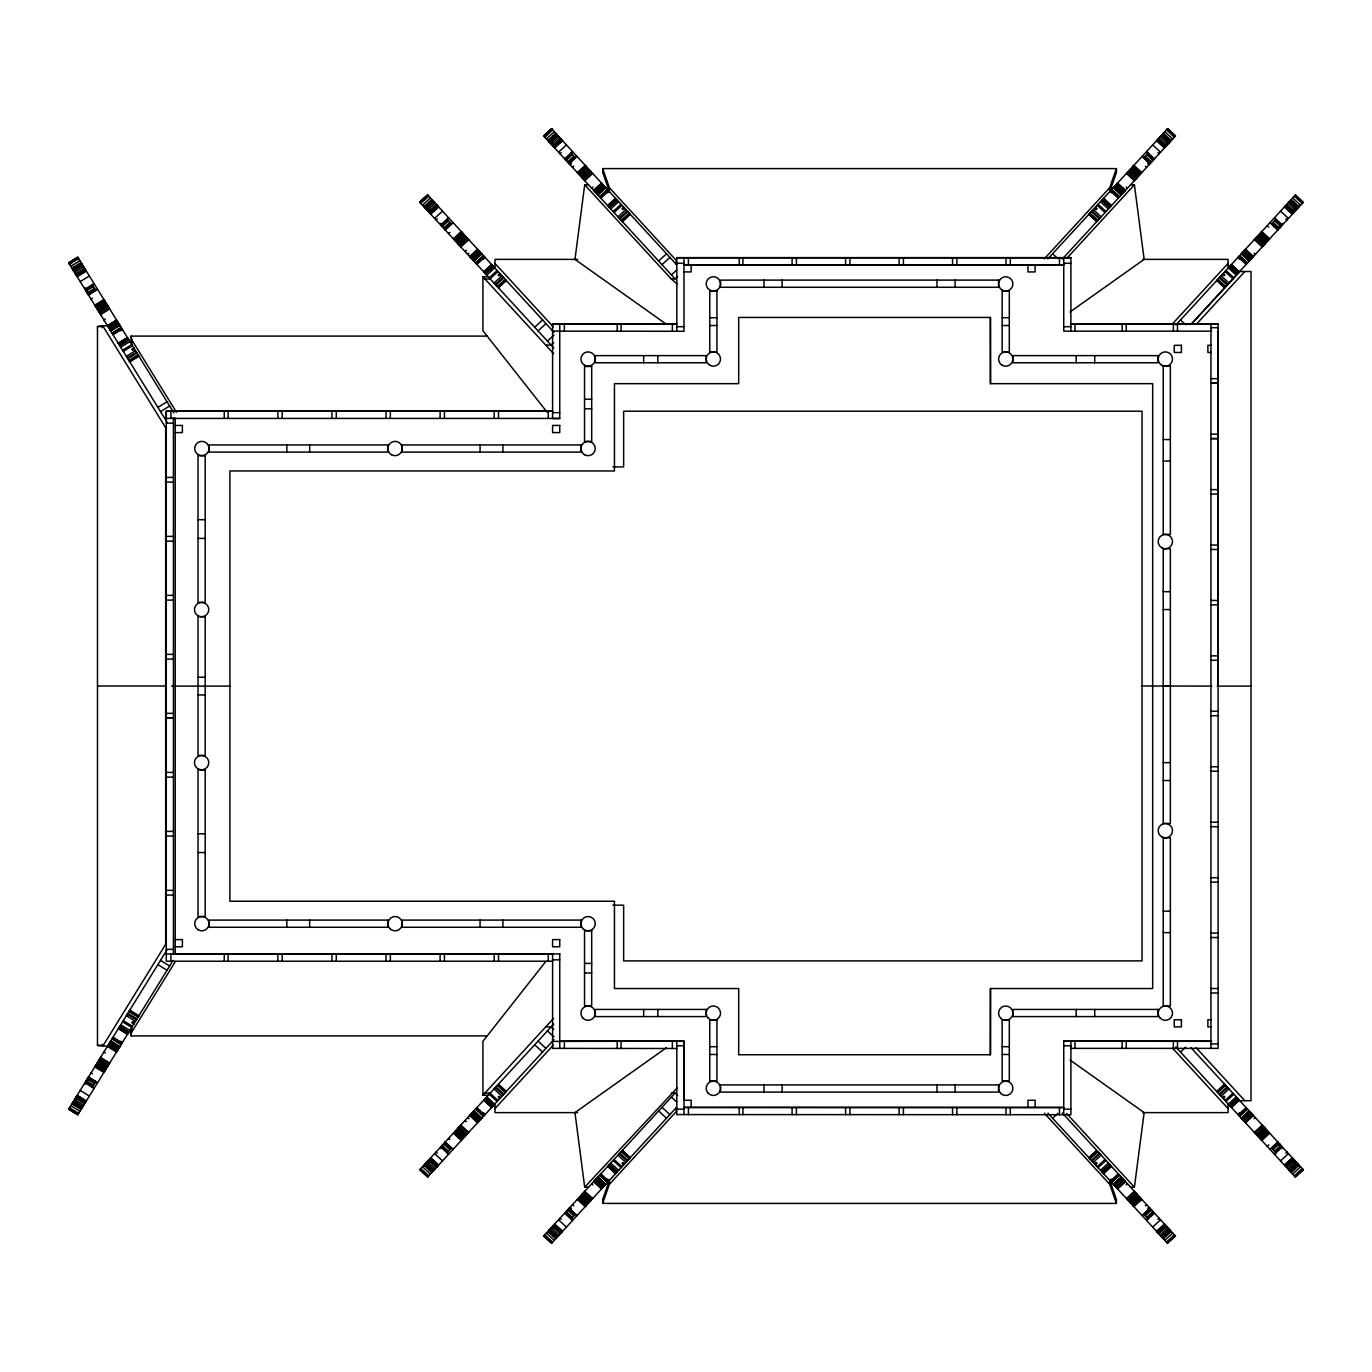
<?xml version="1.0" encoding="UTF-8"?>
<svg xmlns="http://www.w3.org/2000/svg" width="1372" height="1372" viewBox="0 0 1372 1372"><rect width="100%" height="100%" fill="white"/><g stroke="black" fill="none" stroke-linecap="round" stroke-linejoin="round"><path stroke-width="1.5" d="M175.222 953.917L175.222 418.271L171.654 418.271M990.378 1054.742L990.464 988.526L1152.669 988.526L1152.669 383.663L990.464 383.663L990.378 317.447L738.685 317.447L738.685 383.663L614.45 383.663L614.45 470.956L229.913 470.956L229.913 901.25L614.45 901.25L614.45 988.526L738.685 988.526L738.685 1054.742L990.464 1054.742L990.464 988.526M1163.199 686.223L1170.367 686.223L1170.367 823.474L1163.199 823.474L1163.199 548.731L1170.367 548.731L1170.367 685.983M1218.096 686.103L1218.096 331.132M588.537 184.808L584.695 184.808L574.971 259.377L666.363 324.255M1130.579 1187.192L1134.404 1187.192L1144.145 1112.623L1069.988 1059.99M487.369 1035.894L131.129 1035.894L131.918 1027.113M602.685 1203.398L609.357 1184.345L609.357 1180.417L602.685 1199.471L602.685 1203.398L1116.414 1203.398L1116.414 1199.471L1109.759 1180.417L1109.759 1184.345L1116.414 1203.398M1116.414 168.602L1116.414 172.529L1109.759 191.583L1109.759 187.655L1116.414 168.602L602.702 168.602L602.702 172.529L609.357 191.583L609.357 187.655L602.702 168.602M84.875 1084.48L86.951 1079.49L88.511 1080.227L86.985 1079.421M102.728 1046.236L165.669 944.313L165.669 427.704L102.728 325.781L97.481 326.553L97.481 1045.447L107.428 1046.236M173.112 960.4L77.741 1114.836L68.6 1109.193L167.127 949.664M73.368 1104.734L74.928 1102.231M77.758 1107.444L79.062 1105.352M92.216 1087.293L95.817 1081.462L88.46 1077.037M126.704 1031.452L119.415 1026.908L128.659 1032.379M131.918 1031.881L175.342 961.566M440.292 1148.673L443.276 1144.162M1151.897 161.622L1153.886 158.62M565.23 1213.38L567.219 1210.378M1282.751 223.327L1279.767 227.838L1278.464 226.723L1279.716 227.906M545.799 961.463L482.927 1041.279L482.927 1095.216L488.295 1095.216M1044.366 258.776L1109.759 187.655M1047.968 258.793L1167.623 128.659L1175.53 135.931L1062.254 259.119M1103.723 201.324L1110.068 207.121M1143.545 158.02L1148.193 152.961M1164.536 137.732L1166.2 135.914M1168.001 141.573L1170.007 139.395M1066.644 258.502L1134.404 184.808L1144.145 259.377L1069.988 312.01M1172.563 323.792L1228.06 263.441M1175.838 325.01L1295.494 194.875L1303.314 202.233L1191.668 323.655M1231.593 267.54L1237.938 273.337L1230.067 266.031M1232.399 266.665L1236.189 270.164M1276.063 219.177L1271.415 224.219L1277.829 229.947M1292.407 203.948L1294.07 202.13M1295.871 207.789L1297.878 205.611M1191.068 324.461L1239.756 271.502L1251.007 271.502L1251.007 1100.704L1239.756 1100.704M482.927 1095.216L553.602 1018.333M1196.161 324.461L1244.85 271.502M553.739 1024.044L419.643 1169.853L427.635 1177.039M425.183 1166.389L429.436 1161.758M428.973 1169.87L430.637 1168.052M446.98 1152.823L451.628 1147.781M491.399 1104.511L485.105 1098.663L492.977 1105.969L485.259 1098.509M427.55 1177.125L553.996 1039.616M494.983 1108.559L553.328 1045.121M666.363 1047.745L574.954 1112.623L584.695 1187.192L677.185 1087.893M677.682 1095.525L675.041 1093.107L543.586 1236.069L551.493 1243.341L676.602 1107.29M549.109 1232.605L551.115 1230.427M552.899 1236.086L554.58 1234.268M570.923 1219.039L575.554 1213.98M615.342 1170.728L609.048 1164.879L616.92 1172.185L609.151 1164.759M609.357 1184.345L676.173 1111.68L676.173 1107.753M444.665 229.347L450.942 223.482M568.591 163.131L574.868 157.266L568.728 163.268M494.057 283.061L501.912 275.738M618 216.845L625.838 209.522M1093.261 1162.478L1101.116 1155.155M1221.131 1096.262L1228.986 1088.939M1150.508 1208.869L1144.231 1214.735L1149.29 1210.087M1271.81 1148.193L1278.43 1142.722M445.231 229.947L451.542 224.133M569.157 163.748L575.468 157.917M1143.631 1214.083L1149.942 1208.252M1277.812 1142.053L1271.501 1147.867L1276.063 1152.823M553.739 347.956L419.643 202.147L427.55 194.875L554.014 332.384M419.729 202.233L427.635 194.961M419.952 202.473L427.858 195.201L420.072 202.61M420.261 202.816L428.167 195.544M420.81 203.399L428.716 196.127M422.456 205.2L430.362 197.928M423.914 206.778L431.82 199.506M424.788 207.738L432.695 200.466M425.08 208.047L432.917 200.706M425.234 208.218L433.175 200.981M425.474 208.475L433.38 201.204L425.56 208.578M426.16 209.213L434.084 201.976M427.018 210.156L428.287 208.99M427.275 210.448L435.181 203.176M427.447 210.619L428.716 209.453M427.687 210.876L428.956 209.727M428.493 211.768L436.399 204.497M435.284 206.452L436.862 204.994M429.093 212.42L436.999 205.148M429.299 212.626L430.568 211.477M429.608 212.969L437.548 205.749M429.848 213.226L437.737 205.954M430.431 213.861L438.234 206.503M430.757 214.204L438.646 206.949M434.598 218.405L442.504 211.134M436.056 219.983L437.325 218.817M440.669 224.991L448.575 217.736M441.492 225.9L447.821 220.086M441.681 226.106L448.009 220.292M442.161 226.62L448.455 220.772M677.682 276.475L675.058 278.893L543.586 135.931L551.493 128.659L676.602 264.71M543.672 136.017L551.561 128.745M543.895 136.257L551.921 129.122M544.204 136.6L552.11 129.328M544.478 136.908L547.119 134.473M544.735 137.183L552.642 129.911M444.922 229.621L451.234 223.808M445.111 229.827L453.017 222.573M546.399 138.984L554.305 131.712M547.857 140.561L555.746 133.29M448.541 233.549L449.81 232.4M548.731 141.522L556.638 134.25M549.023 141.848L556.861 134.49M549.177 142.002L557.066 134.73M550.121 143.031L558.027 135.759M551.218 144.232L559.124 136.96M551.39 144.403L552.642 143.254M552.436 145.552L560.342 138.28M553.036 146.204L560.942 138.932M453.36 238.797L461.249 231.525M553.551 146.77L561.491 139.532M553.774 147.01L561.68 139.738M453.84 239.328L461.747 232.057M454.132 239.637L458.094 236.001M554.271 147.541L562.297 140.424M454.612 240.169L462.518 232.897M554.682 148.005L562.589 140.733M454.749 240.306L462.656 233.051M455.024 240.615L456.293 239.448M455.538 241.18L463.444 233.909M456.327 242.038L464.233 234.766M456.91 242.655L464.816 235.384M457.785 243.616L465.691 236.344M458.282 244.165L466.188 236.893M466.394 237.116L458.488 244.37L466.6 237.339M558.541 152.189L566.447 144.918M459.191 245.142L467.097 237.87M559.982 153.767L561.251 152.601M460.272 246.325L468.178 239.054M460.855 246.943L468.744 239.671M564.595 158.775L572.501 151.52M465.091 251.556L466.36 250.39M565.436 159.684L571.747 153.87M565.624 159.889L571.935 154.076M566.104 160.404L572.416 154.59M467.715 254.42L468.984 253.254M569.809 161.913L574.868 157.266L568.694 163.234M568.848 163.405L575.177 157.591M569.054 163.611L576.96 156.357M469.653 256.513L477.542 249.241M469.944 256.838L477.782 249.498M478.039 249.79L470.064 256.976L476.787 251.059M570.135 164.794L571.404 163.628M470.425 257.353L478.451 250.219M471.111 258.108L479.017 250.836M471.299 258.296L479.188 251.042M472.071 259.137L479.96 251.865M572.467 167.35L573.736 166.184M472.534 259.634L480.406 252.345M473.1 260.268L481.023 253.014M473.46 260.663L481.366 253.391M473.597 260.817L481.503 253.546M473.717 260.937L481.692 253.751M473.957 261.195L481.846 253.923M475.535 262.91L483.441 255.655M475.844 263.252L483.75 255.981M476.907 264.402L484.813 257.147M577.286 172.58L585.192 165.309M483.613 259.016L485.191 257.559M581.728 169.476L585.673 165.841M585.844 166.012L577.955 173.301M578.555 173.952L586.444 166.681L578.692 174.09M578.967 174.398L580.236 173.232M579.481 174.964L587.388 167.693M580.27 175.822L588.176 168.55M580.836 176.439L588.742 169.185M581.728 177.4L589.634 170.145M582.225 177.948L590.132 170.677M582.431 178.171L590.32 170.9M582.534 178.291L590.543 171.123M583.117 178.926L591.023 171.654M491.57 264.504L483.681 271.776L491.811 264.745M584.215 180.109L592.121 172.838M484.11 272.256L492.171 265.156L484.333 272.479M584.781 180.727L592.687 173.455M485.225 273.457L492.994 266.031M491.742 267.849L493.234 266.305M493.491 266.58L485.568 273.834L491.896 268.02M486.82 275.172L494.709 267.917M489.204 277.779L497.11 270.507M490.113 278.756L498.019 271.502M591.658 188.204L592.91 187.038M498.259 274.932L499.837 273.491M498.465 275.155L500.043 273.697M498.653 275.36L500.334 274.023M498.911 275.652L500.506 274.194L498.996 275.738M593.579 190.296L601.485 183.025M593.784 190.519L601.725 183.282M594.007 190.759L601.982 183.574M595.448 189.679L602.034 183.625M594.47 191.274L602.274 183.882M595.054 191.891L602.943 184.62M595.225 192.08L603.131 184.826M495.258 284.364L503.164 277.093M595.997 192.92L603.903 185.666M495.927 285.102L503.833 277.83M596.443 193.401L604.332 186.129L596.511 193.486M597.043 194.069L604.932 186.781M597.403 194.447L605.292 187.175M497.367 286.662L505.273 279.391M597.54 194.601L605.446 187.329M497.573 286.885L505.479 279.614M597.66 194.738L605.687 187.604M597.883 194.978L605.789 187.707M498.19 287.554L506.097 280.282M498.448 287.828L506.337 280.557M599.478 196.711L607.384 189.439M599.787 197.036L607.693 189.782M600.85 198.203L608.756 190.931M607.556 192.8L609.134 191.343M607.607 205.56L615.514 198.288M607.659 205.611L615.736 198.528M608.053 206.04L616.114 198.94L608.362 206.366M609.168 207.241L616.92 199.815M615.668 201.633L617.177 200.089M609.545 207.652L617.417 200.363M610.746 208.973L618.652 201.701M613.13 211.562L621.036 204.291M614.039 212.557L621.945 205.286M622.202 208.716L623.78 207.275M622.391 208.938L623.968 207.481M622.596 209.161L624.26 207.807M622.854 209.436L624.432 207.978M622.922 209.522L624.5 208.064M619.201 218.148L627.107 210.894M619.87 218.885L627.776 211.614M621.31 220.446L629.216 213.174M621.499 220.669L629.405 213.397M622.133 221.338L630.04 214.083M622.374 221.612L630.28 214.341M534.668 327.239L542.575 319.968M538.047 330.909L545.953 323.638M547.445 341.114L554.031 335.06M553.756 342.691L551.115 345.109L545.747 345.109M658.611 261.023L666.518 253.751M661.99 264.693L669.896 257.421M671.388 274.897L676.653 270.061M1052.598 1118.249L1057.863 1113.412M1180.469 1052.032L1185.734 1047.196M1088.836 1157.659L1096.743 1150.388M1089.076 1157.917L1096.983 1150.662M1089.694 1158.603L1097.6 1151.331M1089.9 1158.826L1097.806 1151.554M1091.34 1160.386L1099.246 1153.115M1092.009 1161.106L1099.915 1153.852M1094.685 1164.022L1096.194 1162.478M1094.942 1164.296L1096.434 1162.736M1095.13 1164.519L1096.708 1163.062M1095.336 1164.725L1096.914 1163.284M1097.171 1166.715L1105.06 1159.443M1098.063 1167.709L1105.969 1160.438M1100.464 1170.299L1108.353 1163.027M1101.665 1171.619L1109.571 1164.348M1101.785 1171.739L1109.674 1164.468M1102.025 1171.997L1109.948 1164.759M1102.179 1172.185L1110.085 1164.914L1103.774 1170.728M1102.848 1172.906L1110.754 1165.634M1102.951 1173.026L1110.857 1165.754M1103.157 1173.232L1111.063 1165.96M1103.362 1173.472L1111.269 1166.2M1103.551 1173.66L1111.492 1166.44M1109.982 1180.657L1111.56 1179.2M1110.36 1181.069L1118.266 1173.797M1111.423 1182.218L1119.329 1174.964M1111.732 1182.561L1119.638 1175.29M1113.327 1184.293L1121.233 1177.022M1113.55 1184.533L1121.336 1177.142M1113.67 1184.671L1121.576 1177.399M1113.807 1184.825L1121.713 1177.553M1114.167 1185.219L1122.056 1177.931M1114.338 1185.391L1122.313 1178.205M1216.707 1091.443L1224.613 1084.172M1114.699 1185.785L1122.588 1178.514M1216.947 1091.718L1224.853 1084.446M1114.767 1185.871L1122.656 1178.565M1115.213 1186.334L1123.119 1179.08M1217.564 1092.386L1225.47 1085.115M1217.77 1092.609L1225.676 1085.338M1123.874 1179.92L1115.985 1187.174L1124.062 1180.109M1116.842 1188.118L1124.628 1180.726M1219.211 1094.17L1227.117 1086.898M1117.082 1188.375L1125.04 1181.172M1117.425 1188.735L1125.297 1181.446M1219.88 1094.907L1227.786 1087.636M1117.631 1188.975L1125.537 1181.704M1126.189 1184.962L1127.458 1183.796M1222.555 1097.806L1224.064 1096.262M1223.001 1098.303L1224.596 1096.845M1223.207 1098.509L1224.784 1097.068M1225.042 1100.498L1232.931 1093.244M1225.951 1101.493L1233.84 1094.221M1228.334 1104.083L1236.241 1096.828M1126.429 1198.545L1134.318 1191.273M1126.995 1199.162L1134.901 1191.891M1229.535 1105.403L1237.441 1098.132M1229.638 1105.506L1237.544 1098.252L1231.147 1103.98M1229.912 1105.815L1237.784 1098.509M1229.998 1105.901L1237.956 1098.698L1231.644 1104.511M1128.093 1200.346L1135.982 1193.074M1230.718 1106.689L1238.624 1099.418L1230.838 1106.81M1128.573 1200.877L1136.479 1193.606M1128.693 1201.014L1136.685 1193.829M1231.027 1107.015L1238.933 1099.744M1128.985 1201.323L1136.891 1194.052M1231.233 1107.255L1239.139 1099.984M1231.421 1107.444L1239.31 1100.173M1129.482 1201.855L1137.388 1194.6M1130.357 1202.815L1138.263 1195.561M1130.94 1203.45L1138.846 1196.178M1131.728 1204.307L1139.635 1197.036M1138.88 1198.768L1140.149 1197.602M1132.517 1205.165L1140.561 1198.048M1133.272 1205.988L1135.776 1203.416M1133.426 1206.159L1137.388 1202.524M1133.924 1206.691L1141.83 1199.42M1237.853 1114.441L1239.431 1112.984M1238.23 1114.853L1246.136 1107.598M1239.293 1116.019L1247.199 1108.747M1239.602 1116.345L1247.508 1109.091M1145.38 1205.817L1146.632 1204.65M1241.3 1118.18L1249.103 1110.806M1241.42 1118.317L1249.446 1111.183M1241.677 1118.609L1249.583 1111.337M1242.054 1119.003L1249.926 1111.714M1242.209 1119.175L1250.184 1111.989M1242.569 1119.569L1250.527 1112.366M1243.083 1120.135L1250.99 1112.863M1147.712 1208.372L1148.981 1207.206M1243.855 1120.958L1251.761 1113.704M1243.941 1121.061L1251.933 1113.893M1142.156 1215.643L1150.045 1208.355M1143.939 1214.409L1150.405 1208.766M1252.499 1114.51L1244.593 1121.782L1252.619 1114.647M1252.91 1114.956L1245.021 1122.227L1253.099 1115.162M1245.296 1122.536L1253.168 1115.23M1245.502 1122.759L1253.408 1115.487M1146.683 1217.41L1153.012 1211.596M1254.059 1118.746L1255.329 1117.58M1147.164 1217.924L1153.492 1212.111M1147.352 1218.13L1153.681 1212.316M1146.598 1220.48L1154.504 1213.225M1157.848 1219.399L1159.117 1218.233M1254.3 1132.329L1262.206 1125.057M1254.848 1132.929L1262.772 1125.675M1152.669 1227.082L1160.575 1219.811M1255.963 1134.13L1263.852 1126.858M1256.443 1134.661L1264.349 1127.407L1256.563 1134.798M1256.855 1135.107L1264.761 1127.835M1257.352 1135.656L1265.258 1128.384M1258.244 1136.616L1266.133 1129.345M1156.527 1231.267L1164.434 1223.996M1258.81 1137.234L1266.716 1129.962M1156.819 1231.576L1164.742 1224.356M1156.939 1231.713L1164.845 1224.459M1157.436 1232.262L1165.342 1224.99M1259.599 1138.091L1267.505 1130.82M1157.625 1232.468L1165.565 1225.23M1266.75 1132.552L1268.02 1131.386M1158.174 1233.068L1166.08 1225.796M1260.388 1138.949L1268.328 1131.711M1260.525 1139.103L1268.431 1131.831M1158.774 1233.72L1166.68 1226.448M1261.005 1139.618L1263.646 1137.199M1267.728 1133.718L1261.142 1139.772L1269.031 1132.5M1261.297 1139.943L1269.203 1132.672M1261.794 1140.475L1269.7 1133.203M1166.457 1228.746L1167.726 1227.597M1159.992 1235.04L1167.898 1227.769M1161.124 1236.275L1168.995 1228.969M1161.758 1236.961L1169.699 1229.741M1162.033 1237.252L1169.939 1229.998M1162.29 1237.544L1170.162 1230.238M1162.478 1237.75L1170.385 1230.478M1163.353 1238.71L1171.259 1231.439M1164.811 1240.288L1172.717 1233.016M1267.162 1146.323L1268.74 1144.865M1166.474 1242.089L1174.363 1234.817M1171.997 1237.527L1174.621 1235.092M1167.006 1242.672L1174.912 1235.4M1167.195 1242.878L1175.221 1235.743M1167.538 1243.255L1175.53 1236.069L1062.254 1112.881M1270.026 1149.427L1277.915 1142.156M1279.699 1144.094L1278.447 1145.26L1279.767 1144.162L1282.751 1148.673M1274.554 1151.194L1280.882 1145.38M1275.034 1151.708L1281.362 1145.894M1275.223 1151.914L1281.551 1146.1M1274.485 1154.264L1282.374 1147.009M1285.736 1153.183L1286.987 1152.017M1280.539 1160.866L1288.445 1153.595M1284.398 1165.051L1292.304 1157.797M1292.578 1158.105L1284.689 1165.377L1292.716 1158.242M1285.307 1166.046L1293.213 1158.774M1285.495 1166.251L1293.436 1159.031M1292.475 1160.523L1293.745 1159.374M1286.044 1166.852L1293.95 1159.58M1286.644 1167.503L1294.551 1160.232M1293.607 1161.758L1294.876 1160.592M1294.088 1162.273L1295.357 1161.124M1294.328 1162.547L1295.597 1161.381L1287.862 1168.824M1294.756 1163.01L1296.026 1161.844M1289.234 1170.333L1291.875 1167.898M1289.663 1170.796L1297.535 1163.49M1289.903 1171.053L1297.809 1163.782M1290.057 1171.208L1297.963 1163.953M1290.126 1171.294L1298.066 1164.073M1290.349 1171.534L1298.255 1164.262M1291.224 1172.494L1299.13 1165.222M1292.681 1174.072L1300.587 1166.8M1294.345 1175.873L1302.234 1168.601M1294.876 1176.456L1302.783 1169.184M1295.065 1176.662L1302.971 1169.39M1295.185 1176.799L1303.091 1169.527M443.602 228.198L449.947 222.401M567.545 161.982L573.89 156.185M1133.238 1205.954L1141.161 1198.699M1145.226 1215.815L1151.571 1210.018M1273.096 1149.599L1279.441 1143.802M485.105 273.337L491.399 267.489M609.048 207.121L615.342 201.272M1271.93 1148.33L1278.275 1142.55M612.015 205.268L615.839 201.821M1103.277 1170.179L1107.084 1166.732M126.378 356.343L135.468 350.632M88.1 294.38L95.303 289.681M88.46 294.963L95.766 290.435L92.233 284.707M167.127 422.336L68.6 262.807L77.741 257.164L173.935 412.921M68.669 262.91L77.792 257.267M68.84 263.184L77.964 257.542M68.926 263.338L78.067 257.696M69.08 263.578L78.221 257.936M69.303 263.939L72.339 262.052M69.509 264.264L78.633 258.622M70.778 266.34L79.919 260.697M71.91 268.157L81.051 262.532M72.596 269.272L81.737 263.63M72.767 269.547L81.908 263.904M82.08 264.196L72.939 269.821L82.097 264.23M73.162 270.164L82.251 264.487M73.453 270.661L76.523 268.809M73.676 271.021L82.783 265.345M74.534 272.393L83.658 266.751M74.843 272.908L76.3 272.016M75.22 273.525L76.678 272.616M75.477 273.92L84.601 268.277M75.94 274.674L85.081 269.049M76.095 274.932L77.552 274.023M76.369 275.378L85.476 269.684M76.506 275.618L85.647 269.975M76.901 276.235L86.11 270.713M77.226 276.75L86.35 271.107M80.211 281.603L89.352 275.961M84.927 289.218L94.051 283.575M85.561 290.264L92.867 285.753M85.716 290.504L93.022 285.993M86.076 291.104L93.365 286.559M87.002 292.579L88.477 291.721L86.951 292.51L84.875 287.52M87.808 293.9L95.114 289.389L87.774 293.848M87.98 294.174L95.285 289.663M88.22 294.568L95.526 290.058M88.374 294.809L97.498 289.166M91.032 299.113L92.49 298.221M94.771 305.167L103.895 299.525M95.148 305.785L104.289 300.142M95.371 306.145L99.95 303.332M95.611 306.522L98.647 304.635M95.748 306.745L104.872 301.103M95.851 306.916L104.992 301.291M96.469 307.928L105.61 302.286M97.086 308.923L106.21 303.281M97.532 309.643L106.656 304.001M98.218 310.741L107.342 305.099M98.595 311.375L107.736 305.733M107.891 305.99L98.75 311.633L108.062 306.248M99.299 312.507L108.439 306.865M100.139 313.879L109.28 308.237M100.585 314.582L109.726 308.957M103.878 319.916L105.335 319.007M107.41 325.644L116.551 320.002M116.706 320.276L107.651 326.022L116.929 320.636M107.839 326.347L116.98 320.705M108.114 326.776L117.152 320.997M108.559 327.496L117.683 321.854M108.697 327.719L117.752 321.957M109.297 328.68L118.421 323.037M109.657 329.263L118.832 323.689M109.914 329.692L119.107 324.135M110.103 329.983L119.244 324.375M110.377 330.446L119.621 324.975M110.583 330.772L119.758 325.215M110.686 330.926L119.896 325.421M111.99 333.053L121.13 327.411M112.23 333.447L121.371 327.805M113.053 334.785L122.194 329.143M120.65 330.738L122.485 329.623M118.301 343.292L127.442 337.649M118.352 343.343L127.476 337.701M118.489 343.566L127.613 337.924M119.536 345.264L128.676 339.621L119.518 345.23L126.756 340.616M119.81 345.71L128.865 339.947M120.736 347.219L129.877 341.594M122.605 350.22L131.729 344.595M123.309 351.369L132.432 345.727M132.021 349.157L133.856 348.025M132.175 349.397L134.01 348.282M132.329 349.654L134.164 348.522L132.535 349.98M132.587 350.066L134.422 348.951M127.304 357.852L136.428 352.21M127.819 358.692L136.96 353.05M128.934 360.493L138.075 354.851M129.088 360.75L138.229 355.108M129.585 361.539L138.709 355.897M129.774 361.848L138.898 356.205M157.9 407.381L167.041 401.756M160.524 411.634L169.665 405.992M87.208 292.922L94.531 288.429M119.758 345.624L127.099 341.165M1130.579 184.808L1134.404 184.808M676.825 331.287L676.825 257.627L1070.897 257.627L1070.897 331.287M676.825 257.765L1070.897 257.765M577.698 259.377L494.983 259.377L494.983 268.209M1142.91 259.377L1228.06 259.377L1228.06 268.209M676.825 263.287L683.993 263.287M1063.746 263.287L1070.897 263.287M683.993 264.779L1063.746 264.779M683.993 264.933L1063.746 264.933M683.993 271.93L691.145 271.93L691.145 264.779M547.102 412.2L482.927 330.721L482.927 276.784L488.295 276.784M484.933 278.979L490.301 278.979M584.695 184.808L671.217 278.893L675.058 278.893M709.787 317.738L716.939 317.738M1002.16 317.738L1009.312 317.738M552.59 323.843L676.825 323.843L552.59 323.981L552.59 418.563L559.742 418.563L559.742 323.981M1070.897 323.843L1218.096 323.843L1218.096 1048.362L1070.897 1048.362M1070.897 324.118L1218.096 323.981M709.787 325.507L716.939 325.507M1002.16 325.507L1009.312 325.507M102.728 325.781L107.428 325.781M97.481 326.553L102.197 326.553L102.197 327.771M676.825 326.69L683.993 326.69M1063.746 326.69L1070.897 326.69M1210.944 327.685L1218.096 327.685M552.59 331.081L559.742 331.081M559.742 331.132L683.993 331.287L683.993 257.765M1211.699 331.132L1063.746 331.132L1063.746 257.765M131.129 340.873L131.129 336.106L487.386 336.106M1211.459 345.315L1207.874 345.315L1207.874 352.467L1211.459 352.467M1210.944 378.655L1218.096 378.655M584.541 399.218L591.692 399.218M584.541 408.787L591.692 408.787M552.59 412.646L559.742 412.646M559.742 418.426L166.286 418.426L166.286 411.257L552.59 411.12L166.286 411.257L166.286 961.223L552.59 961.223M166.286 423.142L173.438 423.142M175.222 425.44L182.39 425.44L182.39 432.592L175.222 432.592M1210.944 434.135L1218.096 434.135M1163.199 439.572L1170.367 439.572M1163.199 461.043L1170.367 461.043M612.958 466.926L623.643 466.926L623.643 411.206L1142.053 411.206L1142.053 960.897L623.643 960.897L623.643 905.177L612.958 905.177M166.286 477.405L173.438 477.405M166.286 482.121L173.438 482.121M1210.944 489.615L1218.096 489.615M1210.944 494.057L1218.096 494.057M198.031 519.679L205.183 519.679M166.286 536.383L173.438 536.383M198.031 538.407L205.183 538.407M166.286 541.117L173.438 541.117M1210.944 545.027L1218.096 545.027M1210.944 549.469L1218.096 549.469M1163.199 591.675L1170.367 591.675M166.286 595.362L173.438 595.362M166.286 600.096L173.438 600.096M1210.944 600.439L1218.096 600.439M1210.944 604.863L1218.096 604.863M1163.199 609.562L1170.367 609.562M166.286 654.358L173.438 654.358M1210.944 655.85L1218.096 655.85M166.286 659.075L173.438 659.075M1210.944 660.275L1218.096 660.275M198.031 677.236L205.183 677.236M97.481 686L165.669 686M171.654 686.103L229.913 686.103M1142.053 686L1211.768 686.103M1217.17 686.103L1251.007 686.103M198.031 694.952L205.183 694.952M1210.944 711.245L1218.096 711.245M166.286 713.337L173.438 713.337M1210.944 715.755L1218.096 715.687M1163.199 762.643L1170.367 762.643M1210.944 766.725L1218.096 766.725M1210.944 771.167L1218.096 771.236M166.286 772.402L173.438 772.402M166.286 777.118L173.438 777.118M1163.199 780.531L1170.367 780.531M1210.944 822.222L1218.096 822.222M1210.944 826.647L1218.096 826.733M166.286 831.381L173.438 831.381M198.031 833.799L205.183 833.799M166.286 836.097L173.438 836.097M198.031 852.527L205.183 852.527M1210.944 877.703L1218.096 877.703M1210.944 882.127L1218.096 882.127M166.286 890.359L173.438 890.359M166.286 895.093L173.438 895.093M1163.199 911.162L1170.367 911.162M1163.199 932.634L1170.367 932.634M1210.944 933.114L1218.096 933.114M1210.944 937.539L1218.096 937.539M175.222 939.614L182.39 939.614L182.39 946.766L175.222 946.766M166.286 949.338L173.438 949.338M171.654 953.78L559.742 953.917M166.286 954.072L552.59 954.072L552.59 1048.5M552.59 959.851L559.742 959.851M584.541 963.401L591.692 963.401M584.541 972.988L591.692 972.988M1210.944 988.509L1218.096 988.509M1210.944 992.951L1218.096 992.951M1211.459 1019.739L1207.874 1019.739L1207.874 1026.891L1211.459 1026.891M545.747 1026.891L551.115 1026.891L553.739 1029.309M559.742 1041.056L683.993 1041.056L683.993 1100.258L691.145 1100.258L691.145 1107.427M1211.699 1041.056L1063.746 1041.056L1063.746 1114.716M1063.746 1041.211L1210.944 1041.348M552.59 1041.399L683.993 1041.211L683.993 1114.716M1210.944 1043.921L1218.096 1043.921M97.481 1045.447L102.197 1045.447L102.197 1044.246M676.825 1045.807L683.993 1045.807M1063.746 1045.807L1070.897 1045.807M709.787 1046.699L716.939 1046.699M1002.16 1046.699L1009.312 1046.699M552.59 1048.362L676.825 1048.5M709.787 1054.468L716.939 1054.468M1002.16 1054.468L1009.312 1054.468M484.933 1093.021L490.301 1093.021M671.217 1093.107L675.041 1093.107M676.825 1109.193L683.993 1109.193M1063.746 1109.193L1070.897 1109.193M577.698 1112.623L494.983 1112.623L494.983 1103.791M1142.91 1112.623L1228.06 1112.623L1228.06 1103.791M676.825 1114.579L1070.897 1114.716L1070.897 1041.211M584.695 1187.192L588.537 1187.192M119.758 1026.376L127.099 1030.835M88.1 1077.62L95.285 1082.319M87.208 1079.078L94.531 1083.571M87.774 1078.152L95.08 1082.645L87.808 1078.1M160.524 960.366L169.648 966.008M157.9 964.619L167.024 970.244M129.757 1010.152L138.898 1015.794M129.568 1010.461L138.709 1016.103M129.088 1011.25L138.229 1016.892M128.934 1011.507L138.075 1017.149M127.819 1013.308L136.96 1018.95M127.304 1014.148L136.428 1019.79M132.587 1021.934L134.422 1023.049M132.535 1022.02L134.37 1023.152M132.398 1022.226L134.164 1023.478M132.175 1022.603L134.01 1023.718M132.021 1022.843L133.856 1023.975M123.291 1020.631L132.432 1026.273M122.588 1021.78L131.729 1027.405M120.736 1024.781L129.877 1030.406M119.81 1026.29L128.865 1032.053M119.724 1026.428L128.797 1032.173M119.398 1026.942L128.539 1032.584M118.884 1027.782L128.025 1033.425L118.798 1027.92M118.644 1028.16L127.785 1033.802M118.489 1028.434L127.613 1034.076M118.352 1028.657L127.442 1034.351M120.65 1041.262L122.485 1042.377M113.053 1037.215L122.194 1042.857M112.23 1038.553L121.353 1044.195M111.99 1038.947L121.113 1044.589M110.755 1040.936L119.896 1046.579M110.583 1041.228L119.758 1046.785M110.48 1041.382L119.621 1047.025M110.377 1041.554L119.501 1047.196M110.103 1041.983L119.055 1047.951M109.691 1042.669L118.832 1048.311M109.64 1042.737L118.764 1048.397M109.297 1043.32L118.421 1048.963M108.628 1044.401L117.821 1049.923M108.559 1044.504L117.683 1050.146M108.114 1045.224L117.152 1051.003M116.98 1051.295L107.719 1045.858L116.706 1051.724M107.41 1046.356L116.551 1051.998M103.878 1052.084L105.335 1052.993M100.585 1057.418L109.726 1063.043M100.139 1058.121L109.28 1063.763M99.299 1059.493L108.422 1065.135M98.921 1060.11L108.045 1065.752M98.835 1060.23L107.959 1065.907M98.595 1060.625L107.736 1066.267M98.201 1061.259L107.342 1066.902M97.515 1062.357L106.656 1067.999M97.086 1063.077L106.21 1068.719M96.469 1064.072L105.61 1069.714M95.851 1065.084L104.975 1070.709M95.748 1065.255L104.872 1070.897M95.594 1065.478L98.647 1067.365M95.148 1066.216L104.272 1071.858M94.771 1066.833L103.895 1072.475M91.032 1072.887L92.49 1073.779M88.374 1077.192L97.498 1082.834M88.22 1077.432L95.526 1081.942M87.98 1077.826L95.285 1082.337M86.076 1080.896L93.382 1085.406L86.059 1080.93M85.699 1081.496L93.004 1086.007M85.561 1081.736L92.867 1086.247M84.91 1082.782L94.051 1088.425M80.211 1090.397L89.334 1096.039M77.209 1095.25L86.35 1100.893M86.093 1101.287L76.986 1095.611L86.024 1101.407M76.506 1096.382L85.647 1102.025M76.369 1096.622L85.476 1102.316M76.095 1097.068L77.552 1097.977M75.94 1097.326L85.064 1102.951M75.477 1098.08L84.601 1103.723M75.22 1098.475L76.678 1099.384M74.843 1099.092L76.3 1099.984M74.517 1099.607L83.658 1105.249M73.676 1100.979L82.783 1106.655M76.643 1102.968L73.573 1101.133L76.506 1103.208M73.196 1101.767L74.654 1102.659M73.145 1101.836L82.251 1107.513M72.939 1102.179L82.08 1107.804M72.767 1102.453L81.96 1108.01M72.596 1102.728L81.737 1108.37M71.91 1103.843L81.051 1109.468M70.778 1105.661L79.919 1111.303M69.492 1107.736L78.633 1113.378M69.303 1108.062L72.339 1109.948M69.08 1108.422L78.204 1114.064M68.926 1108.662L77.964 1114.458M68.669 1109.091L77.792 1114.733M126.361 1015.657L135.451 1021.368M671.217 278.893L677.185 284.107M1231.147 268.02L1237.51 273.8L1229.638 266.494M1103.277 201.821L1107.101 205.268M612.015 1166.732L615.839 1170.179M491.896 1103.98L485.534 1098.2L493.32 1105.609M1273.096 222.401L1279.441 228.198M1278.292 229.45L1272.101 223.482M1145.226 156.185L1151.571 161.982M1150.422 163.234L1143.939 157.591M568.694 1208.766L575.04 1214.546L569.809 1210.087M567.545 1210.018L573.89 1215.815M443.602 1143.802L449.947 1149.599M1261.125 232.262L1269.031 239.5M1141.161 173.301L1133.238 166.046L1135.776 168.584M577.938 1198.699L585.861 1205.954M454.012 1132.5L461.935 1139.738L454.132 1132.363M1295.202 195.201L1302.971 202.61M1294.876 195.544L1302.783 202.816M1294.345 196.127L1302.251 203.399M1292.681 197.928L1300.587 205.2M1291.241 199.506L1299.13 206.778M1290.349 200.466L1298.255 207.738M1290.057 200.792L1298.066 207.927M1289.903 200.947L1297.809 208.218M1289.68 201.204L1297.535 208.51M1296.214 207.412L1297.483 208.578M1289.251 201.667L1291.875 204.102M1288.96 201.976L1296.866 209.247M1294.774 208.99L1296.026 210.156M1287.862 203.176L1295.768 210.448L1294.328 209.453M1294.088 209.727L1295.357 210.876M1293.607 210.242L1294.876 211.408M1286.644 204.497L1294.551 211.768M1286.044 205.148L1293.95 212.42M1292.493 211.477L1293.745 212.626M1285.495 205.749L1293.436 212.969M1285.307 205.954L1293.213 213.226M1284.809 206.503L1292.716 213.758M1284.689 206.623L1292.63 213.861M1284.398 206.949L1292.304 214.204M1280.539 211.134L1288.445 218.405M1285.736 218.817L1286.987 219.983M1274.485 217.736L1282.391 224.991M1275.24 220.086L1281.551 225.9M1275.051 220.292L1281.362 226.106M1274.571 220.806L1280.882 226.62M1275.909 226.963L1278.447 229.278M1271.81 223.808L1278.138 229.621M1270.026 222.573L1277.915 229.844M1167.538 128.745L1175.444 136.017M1167.332 128.985L1175.221 136.257L1167.006 129.328M1171.997 134.473L1174.638 136.908M1166.474 129.911L1174.381 137.183M1267.179 225.677L1268.757 227.135M1164.811 131.712L1172.717 138.984M1163.353 133.29L1171.259 140.561M1162.478 134.25L1170.385 141.522M1162.29 134.456L1170.162 141.762M1162.033 134.748L1169.939 142.002M1161.124 135.725L1168.995 143.031M1159.992 136.96L1167.898 144.232M1166.457 143.254L1167.726 144.403M1261.794 231.525L1269.7 238.797M1261.314 232.057L1269.203 239.328M1158.774 138.28L1166.68 145.552M1261.005 232.383L1267.728 238.282M1158.174 138.932L1166.08 146.204M1260.542 232.897L1268.328 240.289M1266.75 239.448L1268.02 240.615M1157.625 139.532L1165.565 146.77M1157.436 139.738L1165.342 147.01M1259.599 233.909L1267.505 241.18M1156.853 140.373L1164.725 147.679M1156.527 140.733L1164.434 148.005M1258.81 234.766L1266.716 242.038M1258.244 235.384L1266.15 242.655M1257.352 236.344L1265.258 243.616M1256.855 236.893L1264.761 244.165M1256.563 237.202L1264.452 244.508L1256.443 237.339M1255.963 237.87L1263.869 245.142M1152.669 144.918L1160.575 152.189M1254.866 239.054L1262.772 246.325M1254.3 239.671L1262.206 246.943M1157.865 152.601L1159.117 153.767M1146.615 151.52L1154.504 158.775M1147.369 153.87L1153.681 159.684M1147.181 154.076L1153.492 159.889M1254.077 253.254L1255.329 254.42M1146.683 154.59L1153.012 160.404M1245.502 249.241L1253.408 256.513M1245.296 249.464L1253.168 256.77M1149.307 161.913L1144.248 157.266L1150.508 163.131M1245.021 249.773L1252.91 257.044M1252.636 257.353L1244.713 250.098L1252.516 257.49M1142.156 156.357L1150.045 163.645M1244.027 250.836L1251.933 258.108M1243.855 251.042L1251.761 258.296M1147.712 163.628L1148.981 164.794M1243.083 251.865L1250.99 259.137M1242.655 252.345L1250.527 259.634L1242.569 252.431M1242.277 252.74L1250.115 260.08M1242.054 252.997L1249.943 260.286M1241.694 253.391L1249.583 260.663M1241.54 253.546L1249.446 260.817M1145.38 166.184L1146.632 167.35M1239.602 255.655L1247.508 262.91M1239.293 255.981L1247.199 263.252M1238.23 257.147L1246.136 264.402M1237.853 257.559L1239.431 259.016M1133.924 165.309L1141.83 172.58M1133.426 165.841L1137.388 169.476M1133.272 166.012L1135.913 168.447M1132.672 166.681L1140.561 173.952M1132.517 166.835L1140.424 174.09M1138.88 173.232L1140.149 174.398M1131.728 167.693L1139.635 174.964M1130.94 168.55L1138.846 175.822M1130.374 169.185L1138.263 176.439M1129.482 170.145L1137.388 177.4M1231.473 264.504L1239.328 271.827M1128.985 170.677L1136.891 177.948M1231.25 264.745L1239.139 272.016M1128.779 170.9L1136.685 178.171M1231.027 264.985L1238.933 272.256M1128.676 171.02L1136.479 178.394M1230.838 265.19L1238.745 272.462L1230.735 265.31M1128.093 171.654L1135.999 178.926M1229.895 266.219L1237.818 273.457M1229.535 266.597L1237.441 273.868M1126.995 172.838L1134.901 180.109M1126.429 173.455L1134.335 180.727M1228.334 267.917L1236.241 275.172M1225.951 270.507L1233.857 277.779M1225.042 271.502L1232.948 278.756M1223.207 273.491L1224.784 274.932M1223.018 273.697L1224.596 275.155M1222.812 273.92L1224.304 275.463M1222.486 274.28L1224.133 275.652M1126.189 187.038L1127.458 188.204M1117.631 183.025L1125.537 190.296M1219.88 277.093L1227.786 284.364M1117.391 183.282L1125.297 190.554M1117.271 183.419L1125.04 190.828M1117.082 183.625L1123.668 189.679M1219.211 277.83L1227.117 285.102M1116.739 184.002L1124.748 191.154M1116.156 184.62L1124.062 191.891M1115.985 184.826L1123.977 191.994M1217.77 279.391L1225.676 286.662M1115.213 185.666L1123.119 192.92M1217.581 279.614L1225.47 286.885M1122.673 193.401L1114.767 186.129L1122.605 193.486M1216.947 280.282L1224.853 287.554M1216.707 280.557L1224.613 287.828M1114.184 186.781L1122.056 194.069M1113.807 187.175L1121.713 194.447M1113.67 187.329L1121.576 194.601M1113.429 187.604L1121.387 194.807M1113.327 187.707L1121.233 194.978M1111.732 189.439L1119.638 196.711M1111.423 189.782L1119.329 197.036M1110.36 190.931L1118.266 198.203M1109.982 191.343L1111.56 192.8M1111.509 205.56L1103.602 198.288L1111.269 205.8M1103.157 198.769L1111.063 206.04M1102.848 199.094L1110.857 206.246M1102.059 199.969L1109.931 207.275M1101.853 200.175L1103.517 201.547M1101.767 200.278L1109.571 207.652M1100.464 201.701L1108.37 208.973M1098.08 204.291L1105.969 211.562M1097.171 205.286L1105.077 212.557M1095.336 207.275L1096.914 208.716M1095.148 207.481L1096.725 208.938M1094.942 207.704L1096.434 209.264M1094.685 207.978L1096.262 209.436M1094.616 208.064L1096.194 209.522M1092.009 210.894L1099.915 218.148M1091.34 211.614L1099.246 218.885M1089.9 213.174L1097.806 220.446M1089.711 213.397L1097.6 220.669M1089.076 214.083L1096.983 221.338M1088.836 214.341L1096.743 221.612M1180.469 319.968L1185.734 324.804M1052.598 253.751L1057.863 258.588M671.371 1097.103L676.653 1101.939M661.99 1107.307L669.896 1114.579M658.611 1110.977L666.518 1118.249M547.445 1030.887L554.031 1036.94M538.047 1041.091L545.953 1048.362M534.668 1044.761L542.575 1052.032M622.374 1150.388L630.28 1157.659M622.133 1150.662L630.022 1157.917M621.499 1151.331L629.405 1158.603M621.31 1151.554L629.199 1158.826M619.87 1153.115L627.759 1160.386M619.201 1153.852L627.09 1161.106M622.854 1162.564L624.5 1163.936M622.579 1162.839L624.26 1164.193M622.391 1163.062L623.968 1164.519M622.185 1163.284L623.78 1164.725M614.039 1159.443L621.945 1166.715M613.13 1160.438L621.036 1167.709M610.746 1163.027L618.652 1170.299M609.545 1164.348L617.4 1171.654M609.425 1164.468L617.177 1171.911M608.345 1165.634L616.251 1172.906M608.242 1165.754L616.165 1172.991M608.053 1165.96L615.959 1173.232M607.83 1166.2L615.736 1173.472M607.659 1166.389L615.514 1173.712M607.539 1179.2L609.117 1180.657M600.85 1173.797L608.739 1181.069M599.787 1174.964L607.676 1182.218M599.478 1175.29L607.367 1182.561M498.43 1084.172L506.337 1091.443M498.19 1084.446L506.097 1091.718M597.883 1177.022L605.789 1184.293M497.573 1085.115L505.479 1092.386M597.78 1177.142L605.618 1184.465M497.367 1085.338L505.273 1092.609M597.54 1177.399L605.446 1184.671M597.386 1177.553L605.292 1184.825M597.026 1177.948L604.949 1185.202M596.803 1178.205L604.76 1185.391M596.511 1178.514L604.417 1185.785M596.426 1178.599L604.366 1185.837M495.927 1086.898L503.833 1094.17M595.997 1179.08L603.903 1186.334M495.258 1087.636L503.164 1094.907M595.225 1179.92L603.131 1187.174M595.139 1180.006L602.943 1187.38M602.377 1187.998L594.47 1180.726L602.257 1188.118M594.059 1181.172L602.034 1188.375M593.922 1181.326L601.691 1188.735M593.579 1181.704L601.485 1188.975M498.979 1096.262L500.488 1097.806M498.653 1096.64L500.334 1097.977M498.448 1096.845L500.043 1098.303M498.259 1097.068L499.837 1098.509M591.658 1183.796L592.91 1184.962M490.113 1093.244L498.002 1100.498M489.204 1094.221L497.093 1101.493M486.803 1096.828L494.709 1104.083M485.602 1098.132L493.508 1105.403M584.781 1191.273L592.687 1198.545M484.419 1099.418L492.325 1106.689M492.205 1106.81L484.316 1099.538L488.123 1103.002M484.11 1099.744L492.016 1107.015M584.215 1191.891L592.121 1199.162M483.904 1099.984L491.811 1107.255M483.733 1100.173L491.57 1107.496M583.117 1193.074L591.023 1200.346M582.62 1193.606L590.543 1200.877M582.5 1193.743L590.44 1200.98M582.225 1194.052L590.114 1201.323M581.728 1194.6L589.617 1201.855M580.836 1195.561L588.742 1202.815M580.27 1196.178L588.176 1203.45M579.481 1197.036L587.388 1204.307M578.967 1197.602L580.219 1198.768M578.675 1197.91L586.444 1205.319M583.34 1203.416L585.844 1205.988M581.728 1202.524L585.673 1206.159M483.613 1112.984L485.191 1114.441M577.286 1199.42L585.192 1206.691M476.907 1107.598L484.813 1114.853M475.844 1108.747L483.75 1116.019M475.535 1109.091L483.441 1116.345M473.94 1110.806L481.846 1118.077M473.837 1110.926L481.692 1118.249M473.597 1111.183L481.503 1118.454M473.46 1111.337L481.366 1118.609M473.117 1111.714L480.989 1119.003M472.928 1111.92L480.766 1119.26M480.474 1119.569L472.585 1112.298L480.406 1119.655M572.467 1204.65L573.736 1205.817M472.054 1112.863L479.96 1120.135M471.282 1113.704L479.188 1120.958L471.111 1113.893M470.545 1114.51L478.331 1121.902M470.425 1114.647L475.69 1119.483M470.064 1115.024L478.039 1122.21M469.876 1115.23L477.936 1122.33M570.135 1207.206L571.387 1208.372M469.636 1115.487L477.542 1122.759M569.054 1208.389L576.943 1215.643M568.848 1208.595L575.177 1214.409M568.728 1208.732L575.057 1214.546L568.591 1208.869M467.715 1117.58L468.984 1118.746M566.104 1211.596L572.416 1217.41M565.607 1212.111L571.935 1217.924M565.418 1212.316L571.747 1218.13M465.091 1120.444L466.343 1121.61M564.595 1213.225L572.501 1220.48M460.838 1125.057L468.744 1132.329M460.272 1125.675L468.195 1132.929M559.982 1218.233L561.251 1219.399M459.191 1126.858L467.08 1134.13M458.694 1127.407L466.6 1134.661M458.488 1127.63L466.48 1134.798M458.282 1127.835L466.188 1135.107M558.541 1219.811L566.43 1227.082M457.785 1128.384L465.691 1135.656M456.91 1129.345L464.799 1136.616M456.327 1129.962L464.233 1137.234M455.538 1130.82L463.444 1138.091M455.024 1131.386L456.293 1132.552M454.715 1131.711L462.518 1139.103M554.682 1223.996L562.589 1231.267M554.391 1224.321L562.263 1231.627M554.271 1224.459L562.177 1231.713M453.84 1132.672L461.747 1139.943M553.774 1224.99L561.68 1232.262M553.585 1225.196L561.457 1232.502M453.343 1133.203L461.249 1140.475M553.036 1225.796L560.942 1233.068M552.436 1226.448L560.342 1233.72M551.39 1227.597L552.642 1228.746M551.218 1227.769L559.124 1235.04M550.086 1229.003L558.01 1236.241M549.452 1229.706L557.306 1237.012M549.212 1229.964L557.083 1237.252M548.954 1230.238L556.809 1237.544M548.731 1230.478L556.62 1237.75M448.541 1138.451L449.793 1139.6M547.84 1231.439L555.746 1238.71M546.399 1233.016L554.288 1240.288M445.128 1142.156L453.017 1149.427M444.922 1142.379L451.234 1148.193M544.735 1234.817L552.642 1242.089M544.478 1235.092L547.119 1237.527M544.204 1235.4L552.093 1242.672M544.015 1235.606L551.784 1243.015M442.161 1145.38L448.455 1151.228M441.681 1145.894L448.009 1151.708M441.492 1146.1L447.821 1151.914M440.669 1147.009L448.558 1154.264M436.056 1152.017L437.308 1153.183M434.598 1153.595L442.504 1160.866M430.739 1157.797L438.646 1165.051M430.465 1158.105L438.32 1165.411M430.328 1158.242L438.234 1165.497M429.83 1158.774L437.737 1166.046M429.608 1159.031L437.548 1166.251M429.299 1159.374L430.568 1160.523M429.093 1159.58L436.999 1166.852M435.284 1165.548L436.862 1167.006M428.493 1160.232L436.399 1167.503M427.687 1161.124L428.956 1162.273M427.447 1161.381L428.716 1162.547M427.275 1161.552L435.181 1168.824M427.018 1161.844L428.287 1163.01M426.143 1162.787L434.084 1170.024M425.56 1163.422L426.829 1164.588M425.474 1163.525L433.415 1170.745M425.234 1163.782L433.14 1171.053L424.977 1164.073M424.788 1164.262L432.695 1171.534M423.914 1165.222L431.82 1172.494M422.456 1166.8L430.362 1174.072M420.81 1168.601L428.699 1175.873M420.261 1169.184L428.167 1176.456M420.072 1169.39L427.858 1176.799M1143.631 157.917L1149.959 163.748M569.157 1208.252L575.468 1214.083M445.231 1142.053L451.542 1147.867M1221.149 275.738L1228.986 283.061M1093.261 209.522L1101.116 216.845M618 1155.155L625.838 1162.478M494.057 1088.939L501.912 1096.262M444.665 1142.653L450.942 1148.518M609.357 187.655L676.173 260.32L676.173 264.247M570.923 152.961L575.571 158.02M552.916 135.914L554.58 137.732M549.109 139.395L551.115 141.573M494.983 263.441L553.328 326.879M446.998 219.177L451.628 224.219M428.973 202.13L430.637 203.948M425.183 205.611L429.436 210.242M1196.161 1047.745L1244.85 1100.704M482.927 276.784L553.619 353.667M1191.068 1047.745L1303.4 1169.853L1295.494 1177.125L1175.838 1046.99M1295.871 1164.211L1297.861 1166.389M1292.407 1168.052L1294.07 1169.87M1172.563 1048.208L1228.06 1108.559M1066.644 1113.498L1134.404 1187.192M1168.001 1230.427L1169.99 1232.605M1164.536 1234.268L1166.2 1236.086M1143.545 1213.98L1148.193 1219.039M1047.968 1113.207L1167.623 1243.341M1044.366 1113.224L1109.759 1184.345M565.23 158.62L567.219 161.622M1151.897 1210.378L1153.886 1213.38M440.292 223.327L443.276 227.838M131.129 336.106L131.918 340.119L176.456 412.235M77.758 264.556L79.062 266.648M73.368 267.266L74.928 269.77M1210.944 323.981L1210.944 1048.5M1177.485 323.981L1177.485 331.132M1177.485 1041.348L1177.485 1048.5M1173.386 323.981L1173.386 331.287M1173.386 1041.211L1173.386 1048.5M1126.258 324.118L1126.258 331.287M1126.258 1041.211L1126.258 1048.362M1122.142 324.118L1122.142 331.287M1122.142 1041.211L1122.142 1048.362M1094.719 355.622L1094.719 362.774M1094.719 1009.432L1094.719 1016.583M1076.197 355.622L1076.197 362.774M1076.197 1009.432L1076.197 1016.583M1075.013 324.118L1075.013 331.287M1075.013 1041.211L1075.013 1048.362M1059.458 257.765L1059.458 264.933M1059.458 1107.564L1059.458 1114.716M1035.123 264.779L1035.123 271.93L1027.954 271.93L1027.954 264.779M1035.123 1107.427L1035.123 1100.258L1027.954 1100.258L1027.954 1107.427M1010.307 257.765L1010.307 264.933M1010.307 1107.564L1010.307 1114.716M1006.019 257.765L1006.019 264.933M1006.019 1107.564L1006.019 1114.716M990.464 317.447L990.464 383.663M956.85 257.765L956.85 264.933M956.85 1107.564L956.85 1114.716M955.101 280.111L955.101 287.28M955.101 1084.926L955.101 1092.078M952.562 257.765L952.562 264.933M952.562 1107.564L952.562 1114.716M936.973 280.111L936.973 287.28M936.973 1084.926L936.973 1092.078M903.411 257.765L903.411 264.933M903.411 1107.564L903.411 1114.716M899.123 257.765L899.123 264.933M899.123 1107.564L899.123 1114.716M849.954 257.765L849.885 264.933M849.885 1107.564L849.954 1114.716M845.598 257.765L845.598 264.933M845.598 1107.564L845.598 1114.716M796.36 257.765L796.429 264.933M796.429 1107.564L796.36 1114.716M792.09 257.765L792.09 264.933M792.09 1107.564L792.09 1114.716M782.126 280.111L782.126 287.28M782.126 1084.926L782.126 1092.078M764.015 280.111L764.015 287.28M764.015 1084.926L764.015 1092.078M742.921 257.765L742.921 264.933M742.921 1107.564L742.921 1114.716M739.234 257.765L739.234 264.933M739.234 1107.564L739.234 1114.716M688.418 257.765L688.418 264.933M688.418 1107.564L688.418 1114.716M676.825 1041.211L676.825 1114.716M672.366 323.981L672.366 331.132M672.366 1041.348L672.366 1048.5M657.823 355.622L657.823 362.774M657.823 1009.432L657.823 1016.583M643.657 355.622L643.657 362.774M643.657 1009.432L643.657 1016.583M621.053 323.981L621.053 331.132M621.053 1041.348L621.053 1048.5M617.228 323.981L617.228 331.132M617.228 1041.348L617.228 1048.5M564.355 323.981L564.355 331.132M564.355 1041.348L564.355 1048.5M559.742 953.78L559.742 1048.5M548.268 411.257L548.268 418.426M548.268 954.072L548.268 961.223M502.907 444.94L502.907 452.091M502.907 920.098L502.907 927.266M498.516 411.257L498.516 418.426M498.516 954.072L498.516 961.223M494.177 411.257L494.177 418.426M494.177 954.072L494.177 961.223M480.063 444.94L480.063 452.091M480.063 920.098L480.063 927.266M444.442 411.257L444.442 418.426M444.442 954.072L444.442 961.223M440.103 411.257L440.103 418.426M440.103 954.072L440.103 961.223M390.351 411.257L390.351 418.426M390.351 954.072L390.351 961.223M386.029 411.257L386.029 418.426M386.029 954.072L386.029 961.223M336.277 411.257L336.277 418.426M336.277 954.072L336.277 961.223M331.938 411.257L331.938 418.426M331.938 954.072L331.938 961.223M309.66 444.94L309.66 452.091M309.66 920.098L309.66 927.266M286.817 444.94L286.817 452.091M286.817 920.098L286.817 927.266M282.203 411.257L282.203 418.426M282.203 954.072L282.203 961.223M277.864 411.257L277.864 418.426M277.864 954.072L277.864 961.223M228.129 411.257L228.129 418.426M228.129 954.072L228.129 961.223M224.253 411.257L224.253 418.426M224.253 954.072L224.253 961.223M173.438 418.426L173.438 954.072M170.917 411.257L170.917 418.426M170.917 954.072L170.917 961.223M131.918 340.119L131.918 344.887M131.129 1031.127L131.129 1035.894M447.323 227.152L444.802 229.484L447.306 227.135M557.306 134.988L549.4 142.259L557.358 135.039M461.901 232.228L454.012 239.5L461.935 232.262M480.766 252.74L472.86 260.011L480.835 252.825M604.709 186.541L596.803 193.795L604.778 186.609M1224.304 1096.537L1222.709 1097.977L1224.39 1096.64M1296.866 1162.753L1288.96 1170.024L1296.9 1162.787M104.409 300.348L95.268 305.99L104.426 300.382M127.905 338.387L118.815 344.115L127.956 338.472M998.576 280.111L720.523 280.111L720.523 287.28L998.576 287.28L998.576 280.111M716.939 291.207L709.787 291.207L709.787 352.038L716.939 352.038L716.939 291.207M1009.312 291.207L1002.16 291.207L1002.16 352.038L1009.312 352.038L1009.312 291.207M1181.395 345.315L1174.243 345.315L1174.243 352.467L1181.395 352.467L1181.395 345.315M706.203 355.622L595.277 355.622L595.277 362.774L706.203 362.774L706.203 355.622M1158.019 355.622L1012.896 355.622L1012.896 362.774L1158.019 362.774L1158.019 355.622M1170.367 366.204L1163.199 366.204L1163.199 534.411L1170.367 534.411L1170.367 366.204M591.692 366.495L584.541 366.495L584.541 441.51L591.692 441.51L591.692 366.495M1218.096 383.097L1210.944 383.097L1218.096 383.165M559.742 425.44L552.59 425.44L552.59 432.592L559.742 432.592L559.742 425.44M1218.096 438.577L1210.944 438.577L1218.096 438.646M387.693 444.94L208.767 444.94L208.767 452.091L387.693 452.091L387.693 444.94M580.956 444.94L402.013 444.94L402.013 452.091L580.956 452.091L580.956 444.94M205.183 455.675L198.031 455.675L198.031 602.411L205.183 602.411L205.183 455.675M205.183 616.714L198.031 616.714L198.031 755.475L205.183 755.475L205.183 616.714M173.438 718.053L166.286 718.053L173.438 718.139M205.183 769.795L198.031 769.795L198.031 916.53L205.183 916.53L205.183 769.795M1170.367 837.795L1163.199 837.795L1163.199 1005.985L1170.367 1005.985L1170.367 837.795M387.693 920.098L208.767 920.098L208.767 927.266L387.693 927.266L387.693 920.098M580.956 920.098L402.013 920.098L402.013 927.266L580.956 927.266L580.956 920.098M591.692 930.696L584.541 930.696L584.541 1005.71L591.692 1005.71L591.692 930.696M559.742 939.614L552.59 939.614L552.59 946.766L559.742 946.766L559.742 939.614M706.203 1009.432L595.277 1009.432L595.277 1016.583L706.203 1016.583L706.203 1009.432M1158.019 1009.432L1012.896 1009.432L1012.896 1016.583L1158.019 1016.583L1158.019 1009.432M1181.395 1019.739L1174.243 1019.739L1174.243 1026.891L1181.395 1026.891L1181.395 1019.739M716.939 1020.168L709.787 1020.168L709.787 1080.999L716.939 1080.999L716.939 1020.168M1009.312 1020.168L1002.16 1020.168L1002.16 1080.999L1009.312 1080.999L1009.312 1020.168M998.576 1084.926L720.523 1084.926L720.523 1092.078L998.576 1092.078L998.576 1084.926M1063.746 1107.427L683.993 1107.427L1063.746 1107.564M104.426 1071.618L95.268 1066.01L104.409 1071.652M447.306 1144.865L444.768 1142.55L447.323 1144.848M1169.699 142.259L1161.81 134.988L1169.664 142.294M1249.257 261.006L1241.3 253.82L1249.103 261.195M1122.313 193.795L1114.407 186.541L1122.245 193.864M198.031 615.771A7.152 7.152 0 0 0 208.767 609.562A7.152 7.152 0 0 0 198.031 603.371A7.152 7.152 0 0 0 198.031 615.771M198.271 454.715A7.152 7.152 0 0 0 209.007 448.524A7.152 7.152 0 0 0 198.271 442.316A7.152 7.152 0 0 0 198.271 454.715M391.517 454.715A7.152 7.152 0 0 0 402.253 448.524A7.152 7.152 0 0 0 391.517 442.316A7.152 7.152 0 0 0 391.517 454.715M584.523 454.715A7.152 7.152 0 0 0 595.259 448.524A7.152 7.152 0 0 0 584.523 442.316A7.152 7.152 0 0 0 584.523 454.715M584.523 365.244A7.152 7.152 0 0 0 595.259 359.052A7.152 7.152 0 0 0 584.523 352.861A7.152 7.152 0 0 0 584.523 365.244M709.787 365.244A7.152 7.152 0 0 0 720.523 359.052A7.152 7.152 0 0 0 709.787 352.861A7.152 7.152 0 0 0 709.787 365.244M709.787 290.092A7.152 7.152 0 0 0 720.523 283.901A7.152 7.152 0 0 0 709.787 277.693A7.152 7.152 0 0 0 709.787 290.092M1002.16 290.092A7.152 7.152 0 0 0 1012.896 283.901A7.152 7.152 0 0 0 1002.16 277.693A7.152 7.152 0 0 0 1002.16 290.092M1002.16 365.244A7.152 7.152 0 0 0 1012.896 359.052A7.152 7.152 0 0 0 1002.16 352.861A7.152 7.152 0 0 0 1002.16 365.244M1161.775 365.244A7.152 7.152 0 0 0 1172.511 359.052A7.152 7.152 0 0 0 1161.775 352.861A7.152 7.152 0 0 0 1161.775 365.244M1161.775 547.771A7.152 7.152 0 0 0 1172.511 541.563A7.152 7.152 0 0 0 1161.775 535.372A7.152 7.152 0 0 0 1161.775 547.771M198.031 768.835A7.152 7.152 0 0 0 208.767 762.643A7.152 7.152 0 0 0 198.031 756.435A7.152 7.152 0 0 0 198.031 768.835M198.271 929.873A7.152 7.152 0 0 0 209.007 923.682A7.152 7.152 0 0 0 198.271 917.474A7.152 7.152 0 0 0 198.271 929.873M390.042 928.741A7.152 7.152 0 0 0 402.013 925.534A7.152 7.152 0 0 0 393.25 916.77A7.152 7.152 0 0 0 390.042 928.741M583.049 928.741A7.152 7.152 0 0 0 595.019 925.534A7.152 7.152 0 0 0 586.256 916.77A7.152 7.152 0 0 0 583.049 928.741M583.049 1018.213A7.152 7.152 0 0 0 595.019 1015.006A7.152 7.152 0 0 0 586.256 1006.242A7.152 7.152 0 0 0 583.049 1018.213M708.312 1018.213A7.152 7.152 0 0 0 720.283 1015.006A7.152 7.152 0 0 0 711.519 1006.242A7.152 7.152 0 0 0 708.312 1018.213M708.312 1093.364A7.152 7.152 0 0 0 720.283 1090.157A7.152 7.152 0 0 0 711.519 1081.393A7.152 7.152 0 0 0 708.312 1093.364M1000.685 1093.364A7.152 7.152 0 0 0 1012.656 1090.157A7.152 7.152 0 0 0 1003.892 1081.393A7.152 7.152 0 0 0 1000.685 1093.364M1000.685 1018.213A7.152 7.152 0 0 0 1012.656 1015.006A7.152 7.152 0 0 0 1003.892 1006.242A7.152 7.152 0 0 0 1000.685 1018.213M1160.283 1018.213A7.152 7.152 0 0 0 1172.271 1015.006A7.152 7.152 0 0 0 1163.507 1006.242A7.152 7.152 0 0 0 1160.283 1018.213M1161.775 836.834A7.152 7.152 0 0 0 1172.511 830.626A7.152 7.152 0 0 0 1161.775 824.435A7.152 7.152 0 0 0 1161.775 836.834"/></g></svg>
